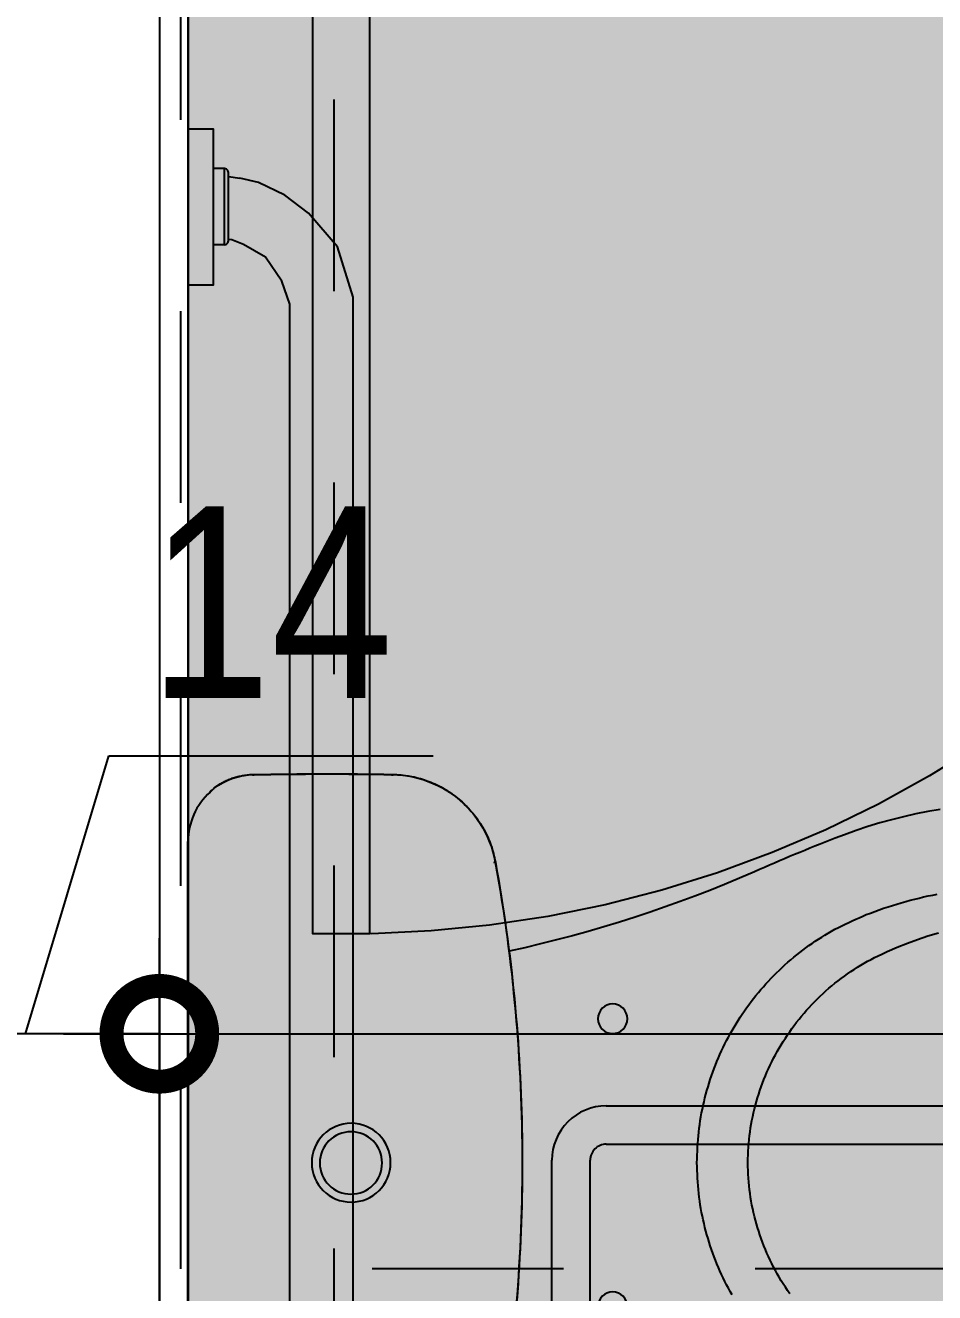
# Model space of a CAD drawing. Header units: metres. Extents: x -41 to 570, y -54 to 184.
# Drawn here: x -7.831 to -7.356, y 48.137 to 48.799 of the extents above; entities that cross this region are included whole.
import ezdxf
from ezdxf.xclip import XClip

# ---------------------------------------------------------------- set-up
doc = ezdxf.new("R2010")
doc.units = ezdxf.units.M
doc.header["$XCLIPFRAME"] = 0
for name, pattern in [('DASHEDX2', [1.5, 1, -0.5]), ('ESTILO_TQS_0004', [1.1199999999999999, 0.5, -0.2, 0.01, -0.2, 0.01, -0.2]), ('PUC$0$DASHEDX2', [1.5, 1, -0.5])]:
    doc.linetypes.add(name, pattern=pattern)
for name, color, linetype in [('1', 232, 'DASHEDX2'), ('205', 232, 'ESTILO_TQS_0004'), ('ARQ-DIM', 2, 'Continuous'), ('PUC$0$ARQ-ALV ACAB', 4, 'Continuous'), ('PUC$0$ARQ-ALV OSSO', 5, 'Continuous'), ('PUC$0$ARQ-CAX @ 1', 1, 'Continuous'), ('PUC$0$ARQ-HID', 7, 'Continuous'), ('PUC$0$ARQ-PRJ', 7, 'PUC$0$DASHEDX2')]:
    doc.layers.add(name, color=color, linetype=linetype)
doc.layers.add('PUC$0$ARQ-FORRO', color=9, linetype='Continuous', lineweight=5)
doc.styles.add('Adesa', font='ARIALN.TTF')
doc.dimstyles.new('ADESA 1-0050', dxfattribs={"dimtxt": 0.1, "dimasz": 0.1, "dimexe": 0.05, "dimexo": 0.05, "dimgap": 0.03, "dimtad": 1, "dimdec": 1, "dimlfac": 100, "dimzin": 12, "dimtxsty": 'Adesa', "dimblk": 'DOTSMALL', "dimcen": 1, "dimdle": 0.05, "dimclrd": 1, "dimclre": 1, "dimclrt": 256, "dimazin": 3, "dimtm": 1e-09, "dimtfac": 1, "dimtdec": 1, "dimtmove": 1, "dimatfit": 0, "dimldrblk": 'DOTSMALL', "dimfxl": 0.8, "dimtvp": 2, "dimtolj": 1, "dimtzin": 0, "dimarcsym": 0})

# ---------------------------------------------------------------- blocks, each defined once
blk = doc.blocks.new('PUC$0$ARQ-HID-CUBA Q')
for points in [[(0.1899999999999409, -0.1384000767960117), (0.1899999999999409, -0.5015999232039917)], [(0.2099999999999227, -0.1384000767960117), (0.2099999999999227, -0.5015999232039917)], [(0.1815999232038621, -0.5099999999999995), (-0.1815999232039758, -0.5099999999999995)], [(0.1815999232038621, -0.5300000000000026), (-0.1815999232039758, -0.5300000000000026)], [(0.1815999232038621, -0.5300000000000026), (-0.1815999232039758, -0.5300000000000026)]]:
    blk.add_lwpolyline(points)
for radius in [0.02840007679601129, 0.008400076796011291]:
    blk.add_arc((0.1815999232038621, -0.5015999232039917), radius, 270, 0)
blk = doc.blocks.new('*U3352')
blk.add_lwpolyline([(0, -0.1499999999630859), (-6.123233995756249e-18, -0.7699999999633984), (-0.03000000000020009, -0.7699999999633984), (-0.03000000000020009, -0.1499999999630859)], close=True)
at = {"layer": 'PUC$0$ARQ-PRJ'}
blk.add_arc((-0.01788461538474561, -0.1678846153482015), 0.6023809391554809, 178.2986453946517, 271.7013546053388, dxfattribs=at)
blk = doc.blocks.new('PUC$0$pl apto tipo 3 puc')
at = {"layer": 'PUC$0$ARQ-ALV ACAB', "elevation": 4.318356323902826e-06}
blk.add_lwpolyline([(-7.915182189331413, -2.303828292240179), (-7.915182038927774, -1.043805014100646), (-8.554031991046454, -1.043804469503569), (-8.554032106969741, -0.8938043824419802), (-8.479962491022752, -0.8938052667123563), (-8.479962491022752, -0.8481947880296262), (-8.329962496037124, -0.8481947880296262), (-8.329962450296362, -0.8938046226526933), (-7.715182112952269, -0.8938045847839206), (-7.715181946359032, -1.053804485514264), (-7.755182070523731, -1.053804526878015), (-7.755191721763295, -2.293829364224231)], dxfattribs=at)
at = {"layer": 'PUC$0$ARQ-ALV OSSO', "elevation": 4.318356323902826e-06}
blk.add_lwpolyline([(-8.334962445282011, -0.8988046229305701), (-7.72018210774623, -0.8988045850617971), (-7.720181951565071, -1.038804490510478), (-7.770182029655651, -1.038804531874183), (-7.770191845054576, -2.308828639176032)], dxfattribs=at)
at = {"layer": 'PUC$0$ARQ-CAX @ 1', "xscale": -1}
blk.add_blockref('*U3352', (-7.690181954632489, -0.903804485551412, 4.318356323902826e-06), dxfattribs=at)
at = {"layer": 'PUC$0$ARQ-HID', "lineweight": -2, "rotation": 180}
blk.add_blockref('PUC$0$ARQ-HID-CUBA Q', (-7.355188425142656, -2.29382892953191, 8.636712648208108e-06), dxfattribs=at)
blk = doc.blocks.new('PUC$0$ARQ-HID-BACIA CX')
blk.add_line((-7.45170828012e-05, -0.1749999984823489), (-7.45170828012e-05, 0.1750000015175601))
for points in [[(-0.0137202555917568, -0.1956802333458825), (-0.0142288507855994, -0.1960484668240099), (-0.0147397083576593, -0.1964133067347404), (-0.0152551535300134, -0.1967714066437054), (-0.0157773858370405, -0.1971194829602893), (-0.0163071594048177, -0.1974562002528444), (-0.0168437201072749, -0.1977822655145758), (-0.0173862509744964, -0.1980984328715465), (-0.0179339978803981, -0.198405299340294), (-0.0184868351373098, -0.1987027078111794), (-0.0190448255890701, -0.1989903283540286), (-0.0196079063918333, -0.1992678467496773), (-0.0201759518579294, -0.1995350901775339), (-0.0207487734558356, -0.1997920115047975), (-0.0213261198101833, -0.2000386264423071), (-0.0219077395456324, -0.2002748721463092), (-0.0224935698183302, -0.2005006700619845), (-0.0230832335652451, -0.2007159573454658), (-0.0236767307863701, -0.2009205925981234), (-0.024273810106358, -0.2011145601090618), (-0.0248742829936859, -0.2012977813234045), (-0.0254778980729853, -0.2014702562411514), (-0.0260845296565933, -0.2016319220184926), (-0.0266939892129798, -0.2017826529677507), (-0.0273060253667907, -0.201922339112258), (-0.0279204495865031, -0.2020508547642237), (-0.0285371361844398, -0.2021682784784673), (-0.0291557709414079, -0.2022748459194474), (-0.0297762910135617, -0.2023708084625184), (-0.0303983193378699, -0.2024562132405379), (-0.0310218559143252, -0.2025301647288131), (-0.0316465865237348, -0.2025915474490887), (-0.0322723226345687, -0.2026393401891084), (-0.0328989385591712, -0.2026750512009983), (-0.0335261200783208, -0.202702608224655), (-0.034153593748627, -0.2027259952173779, -0.008779933953385999), (-0.1067934940279755, -0.2027746307307723), (-0.107935425692439, -0.2027090968510663), (-0.1090769840386656, -0.2026390102589914), (-0.1102174740396293, -0.2025600783964307), (-0.1113562672569159, -0.2024678707727787), (-0.1124927980959782, -0.2023579883192781), (-0.1136265638061005, -0.2022259691232477), (-0.1147569359488827, -0.202067461248788), (-0.1158834746174548, -0.2018800294972323), (-0.1170056142172484, -0.2016646950808365), (-0.1181230405290776, -0.2014227305874385), (-0.1192351879583811, -0.201155487159582), (-0.1203416794421201, -0.2008642373849909), (-0.1214420122295792, -0.2005503009843039), (-0.1225357464138739, -0.2002149348342925), (-0.1236224420881413, -0.1998586102638171), (-0.1247015965016587, -0.1994811858741343), (-0.1257728325913803, -0.1990825045557756), (-0.1268356476066046, -0.1986624249099975), (-0.1278895387966017, -0.1982207898272179), (-0.1289340662545015, -0.1977574421979113), (-0.1299688529172585, -0.1972723034672015), (-0.1309933960341638, -0.1967655935885375), (-0.1320073185421791, -0.1962376267811407), (-0.1330101176905885, -0.1956887329751851), (-0.134001479260192, -0.1951192421007874), (-0.1349809005002669, -0.1945294840881217), (-0.1359480671916273, -0.1939197731563524), (-0.1369024765835434, -0.1932904235247577), (-0.13784378303491, -0.1926416865686349), (-0.1387715466388428, -0.1919738450852435), (-0.1396854217542227, -0.1912871504499947), (-0.1405849998960988, -0.1905818540382427), (-0.141469841157587, -0.1898582543581995), (-0.1423396313194871, -0.1891165870742668), (-0.1431939304749363, -0.1883571506946566), (-0.1440324872485661, -0.1875803379934666), (-0.1448549874211764, -0.1867864631897476), (-0.1456610539297287, -0.185975887635692), (-0.1464504353988758, -0.185148972683379), (-0.147222754765572, -0.184306063973878), (-0.1479777292325366, -0.1834475228592112), (-0.1487150131586574, -0.1825736949806185), (-0.1494341666370573, -0.181684941690122), (-0.1501348754485363, -0.1807816400507534), (-0.1508166996862172, -0.1798641357036388), (-0.1514792937089808, -0.1789328057118098), (-0.1521222490318692, -0.1779879957163928), (-0.1527453457014474, -0.1770300984913717), (-0.1533485522957889, -0.1760595853655502), (-0.1539319945025852, -0.1750769433786843), (-0.1544957351656677, -0.174082628148625), (-0.1550398685507943, -0.1730771267151283), (-0.15556448892373, -0.172060941828903), (-0.1560696591283062, -0.1710345133967905), (-0.1565547821480564, -0.1699982341928319), (-0.1570185696842614, -0.1689523084595237), (-0.1574596391724583, -0.167897003283116), (-0.1578766394700821, -0.1668325229061622), (-0.1582682194345963, -0.1657591029930074), (-0.1586329650796046, -0.1646769634971008), (-0.1589699965913454, -0.1635864186376636), (-0.1592817020357344, -0.1624883953612937), (-0.1595723233719397, -0.1613841348338667), (-0.1598460711372098, -0.1602748939321543), (-0.1601071558688076, -0.159161898111023), (-0.1603597881039747, -0.1580464042473011), (-0.160608209801893, -0.1569296692177033), (-0.1613837656263257, -0.1524892806215519), (-0.1621511517516154, -0.1480475251719042), (-0.1629020727909278, -0.1436030360152074), (-0.1636286104204814, -0.1391545248527848), (-0.1643276852921289, -0.1347015203558897), (-0.1650013084087405, -0.1302445331305932), (-0.1656516478827825, -0.1257840580722416), (-0.166280400497925, -0.1213205193766669), (-0.1668874405664837, -0.1168540191651743), (-0.1674721396500729, -0.1123845652932403), (-0.168033932154124, -0.1079121734718171), (-0.1685725981252091, -0.1034369144001346), (-0.1690882318290789, -0.0989589294769928), (-0.1695810217972564, -0.0944783679563841), (-0.1700510308735872, -0.089995371236995), (-0.1704982904799763, -0.0855100492955501), (-0.1709226749287609, -0.081022512108774), (-0.1713241527980074, -0.0765328696533345), (-0.1717027240877229, -0.0720412319060131), (-0.1720584202198268, -0.0675477166989538), (-0.1723912726162382, -0.0630524536476571), (-0.1727013126988766, -0.058555552728734), (-0.1729883833581454, -0.0540571317744991), (-0.1732523274844411, -0.0495573046893299), (-0.1734929879681673, -0.0450561932331368), (-0.173710584762766, -0.0405539113105249), (-0.1739056520408653, -0.0360505728258147), (-0.1740788496627843, -0.0315462995389737), (-0.1742302718942881, -0.0270412073183763), (-0.1743581276859416, -0.0225354120322834), (-0.1744602489252855, -0.0180290315129526), (-0.1745345617656042, -0.0135221835925847), (-0.1745841141331255, -0.0090149841394975), (-0.174617044305073, -0.0045075504948784), (-0.1746416162463547, -3.4113725e-09), (-0.174617044305073, 0.0045075475490819), (-0.1745841141331255, 0.0090149811936442), (-0.1745345617656042, 0.0135221806467882), (-0.1744602489252855, 0.0180290295490693), (-0.1743581276859416, 0.0225354100684001), (-0.1742302718942881, 0.0270412033906098), (-0.1740788496627843, 0.0315462975750904), (-0.1739056520408653, 0.0360505688980482), (-0.173710584762766, 0.0405539073827583), (-0.1734929879681673, 0.0450561893054271), (-0.1732523274844411, 0.0495573046893299), (-0.1729883833581454, 0.0540571278467326), (-0.1727013126988766, 0.0585555488010243), (-0.1723912726162382, 0.0630524536476571), (-0.1720584202198268, 0.0675477166989538), (-0.1717027240877229, 0.0720412240505368)], [(-0.0132767666157392, -0.1950941359868636), (-0.0132802858707564, -0.19510038894893), (-0.0132776464294935, -0.1950958484814862), (-0.0132682826973962, -0.1950858563110103), (-0.0132398144380588, -0.1950565396598165), (-0.0132217154122572, -0.1950384249230694), (-0.0131576775397093, -0.1949757696150129), (-0.0131080309064302, -0.1949282439613), (-0.0129941578690875, -0.1948212366134214), (-0.0128632541512133, -0.1947002622221987), (-0.0127916750179154, -0.1946347003865583), (-0.0126367649533137, -0.1944937102324218), (-0.0124667723672118, -0.1943398056692729), (-0.0115545802915804, -0.1935180968035013, 0.2124883216887772), (-7.45170828012e-05, -0.1677243854491337), (-7.45170828012e-05, 0.1677243884843449, 0.212488321686947)], [(-0.3928236440980726, -0.1844403612590497), (-0.3864459370368394, -0.1833541683355122), (-0.3800993690981258, -0.1821061682360039), (-0.3737873338492648, -0.1806970836645689), (-0.3675131620137648, -0.1791276687474408), (-0.3612801843151132, -0.1773987247434832), (-0.3550916686329799, -0.1755111628883981), (-0.3489509456908522, -0.1734659258397357), (-0.3428612519464806, -0.1712640505209322), (-0.3381154994946272, -0.1694249918304251, 0.0111494064537794), (-0.2958435784301727, -0.1519379896428461), (-0.2880405596654469, -0.1485650127690121), (-0.2802612150278207, -0.1453234018350997), (-0.272512789559272, -0.1422115948517728), (-0.2647880247963315, -0.1392225533091675), (-0.2570675962583238, -0.1363453109571822), (-0.2493140804387721, -0.1335638426167236), (-0.2414812242717303, -0.1308613375607308), (-0.2335057754326471, -0.1282185027304479), (-0.2253247329723322, -0.1256196193104699), (-0.2171457015148874, -0.1231331242421163), (-0.2090277228476012, -0.1207741000468729), (-0.2008030981845295, -0.1184934106977096), (-0.1924767293451523, -0.116295470974336), (-0.1842032435967979, -0.1142210586731664), (-0.1760184619280238, -0.1122754840986602), (-0.1677623839232396, -0.1104196112496822), (-0.1676498934503598, -0.1103950550193815)], [(-0.0136111461918418, -0.1954937280775368, 0.0188278894055383), (-0.013194461848336, -0.1950541187065084)]]:
    blk.add_lwpolyline(points, format="xyb")
at = {"ltscale": 0.0004660358492614}
blk.add_lwpolyline([(-0.0132818569667492, -0.1951004832146452), (-0.0133426161158994, -0.1951747890038007, -0.0176645856893424), (-0.0136406000427272, -0.195509997491996, -0.0396309805865751), (-0.0137651118231688, -0.1956207317927294, -0.158215992564214), (-0.0341549059861066, -0.2026515428190407, -0.0087780422914524), (-0.1067920613044819, -0.202700178794629), (-0.1095202216393289, -0.202586865583072), (-0.1122394745785726, -0.2023392137221833), (-0.1149432679332847, -0.2019578930145087), (-0.1176250031002937, -0.2014438932504561), (-0.1202780814764495, -0.2007985341506639), (-0.1228960929901106, -0.2000234653660016), (-0.1254725647258041, -0.1991206193444839), (-0.1280012751433972, -0.1980922427533471), (-0.1304761283904625, -0.1969408179242862), (-0.1328914056775972, -0.1956690628533977), (-0.1352414510592297, -0.1942800254668384), (-0.1375205143240379, -0.1927771778867679), (-0.1397230337922224, -0.1911643378764722), (-0.1418434477839696, -0.1894456059964398), (-0.143876571682533, -0.18762527133876), (-0.1458175665122425, -0.1857077486831429), (-0.1476619703604953, -0.1836975627860227), (-0.1494060754407585, -0.1815989870285364), (-0.1510458283253726, -0.1794170803397321), (-0.1525762957729384, -0.1771583470570306), (-0.1539935814653859, -0.1748281917506063), (-0.1552950773833857, -0.1724312805756369), (-0.156477735600717, -0.1699738350721134), (-0.1575387909884256, -0.1674622496008453), (-0.15847572979294, -0.164902305794925), (-0.1592864153237059, -0.1622993768027925), (-0.159969213640899, -0.1596578302711862), (-0.160534935459836, -0.1569164776967966, -0.0446233944362827), (-0.1745671777183588, 7.79359368e-08, -0.0446233944355422), (-0.160534939202698, 0.1569164538238681)], format="xyb", dxfattribs=at)
for points in [[(0, 0.1677243869667393), (0, -0.1677243869667393)], [(-0.2842252473198314, 0.0690684433513695), (-0.2832407357287465, 0.0673186744701013), (-0.2822815187831011, 0.0655549071235271), (-0.2813477535924846, 0.0637775065914923), (-0.280439628688427, 0.0619868381538424), (-0.2795574268682017, 0.0601832553071233), (-0.278701368085251, 0.0583671233311804), (-0.2778717037149221, 0.056538799650383), (-0.2770686537106641, 0.0546986416890434), (-0.2762925322916772, 0.0528470225824833), (-0.2755435594113891, 0.0509843036827249), (-0.2748219864451684, 0.0491108620527996), (-0.2741280333464502, 0.0472270786835623), (-0.2734616058494694, 0.0453334131205736), (-0.2728225782665561, 0.0434303327648138), (-0.2722107620661802, 0.0415183050174335), (-0.2716259372949139, 0.039597773712984), (-0.2710679154212414, 0.0376691787583639), (-0.2705365393355521, 0.0357329522049952), (-0.2700315890844109, 0.0337895064655243), (-0.2695529075582144, 0.0318392402056418), (-0.2691011231953766, 0.0298824362224934), (-0.2686773986069113, 0.0279193125057589), (-0.2682829906696114, 0.0259501263223854), (-0.2679191562602838, 0.0239751820722347), (-0.2675871836776267, 0.0219948234324932), (-0.2672882983765135, 0.0200094431772016), (-0.267023851499502, 0.0180194890686778), (-0.2667950685014588, 0.0160254658215706), (-0.2666012581001524, 0.0140280431155304), (-0.2664383982898428, 0.0120280408662268), (-0.2663020271579199, 0.0100261248256572), (-0.2661877142137001, 0.0080227437380529), (-0.2660910603884048, 0.0060182304793841), (-0.2660076037694239, 0.0040128614644175), (-0.2659330081318245, 0.0020067972394315), (-0.2658627801410773, 2.2350747e-08), (-0.2659330081318245, -0.0020067501065739), (-0.2660076037694239, -0.0040128143315599), (-0.2660910603884048, -0.0060181833465265), (-0.2661877142137001, -0.0080226966051953), (-0.2663020271579199, -0.0100260776927996), (-0.2664383982898428, -0.0120279937333692), (-0.2666012581001524, -0.0140279959826728), (-0.2667950685014588, -0.016025418688713), (-0.267023851499502, -0.0180194419358202), (-0.2672882983765135, -0.0200093960442871), (-0.2675871836776267, -0.0219947762995787), (-0.2679191562602838, -0.0239751349393203), (-0.2682829906696114, -0.0259500791895278), (-0.2686773986069113, -0.0279192653729012), (-0.2691011231953766, -0.0298823890896358), (-0.2695529075582144, -0.0318391930727273), (-0.2700315890844109, -0.0337894593326667), (-0.2705365393355521, -0.0357329050721376), (-0.2710679154212414, -0.0376691316255062), (-0.2716259372949139, -0.0395977265801264), (-0.2722107620661802, -0.0415182578845759), (-0.2728225782665561, -0.0434302856319562), (-0.2734616058494694, -0.04533336598771599), (-0.2741280333464502, -0.0472270315507046), (-0.2748219864451684, -0.049110814919942), (-0.2755435594113891, -0.0509842565498104), (-0.2762925322916772, -0.0528469754495689), (-0.2770686537106641, -0.0546985945561858), (-0.2778717037149221, -0.0565387525175254), (-0.278701368085251, -0.0583670761983228), (-0.2795574268682017, -0.0601832081742657), (-0.280439628688427, -0.06198679102092799), (-0.2813477535924846, -0.0637774594585778), (-0.2822815187831011, -0.0655548599906126), (-0.2832407357287465, -0.0673186273371869), (-0.2842252473198314, -0.0690683962185119), (-0.2852348021809945, -0.0708037895714995), (-0.2862692746245585, -0.0725244538996037), (-0.2873284132751621, -0.0742300121397364), (-0.2884120610232088, -0.0759200872289228), (-0.2895200293371758, -0.0775943256705034), (-0.290652098263628, -0.0792523425460274), (-0.2918080164272112, -0.0808937922143116), (-0.2929875638744761, -0.0825183683116677), (-0.2941904578081491, -0.0841257487633982), (-0.2954163840090373, -0.0857156193503386), (-0.2966650911017794, -0.0872876658532675), (-0.2979362962890946, -0.0888415897639732), (-0.2992297167737021, -0.0903770690077579), (-0.3005451326021742, -0.0918937972208767), (-0.3018821981333843, -0.0933914523286887), (-0.3032407248358169, -0.0948696808345915), (-0.3046204613341104, -0.0963281213865059), (-0.3060211562529105, -0.0977664204877726), (-0.3074425582168558, -0.0991842010754738), (-0.308884415850585, -0.1005811096529499), (-0.3103464777787508, -0.1019567613016932), (-0.3118285240479039, -0.1033107868140917), (-0.3133302090169323, -0.1046428562600283), (-0.3148511556227973, -0.1059528675183117), (-0.3163907982709375, -0.1072408048779323), (-0.3179486656325636, -0.1085066683388902), (-0.3195242863788721, -0.1097504657566617), (-0.3211171891810736, -0.1109722128421993), (-0.3227268398665188, -0.1121719410174649), (-0.3243528613721835, -0.1133496817043067), (-0.3259947509473449, -0.1145054270473622), (-0.3276525400139292, -0.1156385250417031), (-0.3293263856815258, -0.1167477659434155), (-0.3310165393254962, -0.1178319164421566), (-0.3327231894773561, -0.1188897039502024), (-0.3344464618247969, -0.1199198008914379), (-0.3361864506335621, -0.1209208875452248), (-0.3379432187475047, -0.121891604913543), (-0.3397167347446981, -0.1228305704318302), (-0.3415061816552267, -0.123738208296146), (-0.3433092342570276, -0.1246179906285363), (-0.3451237558595608, -0.1254737823252014), (-0.3469476411941841, -0.126309558258896), (-0.348779004945726, -0.1271293168690306), (-0.3506159303770673, -0.1279370644503217), (-0.352456720704545, -0.1287368308639145), (-0.3542997105664085, -0.1295327638033825), (-0.3565575640353558, -0.1303839521887369), (-0.3588187796497237, -0.1312257925530105), (-0.361086813820684, -0.1320489604413808), (-0.3633647773182957, -0.1328442806533587), (-0.3656535499563276, -0.1336081946565457), (-0.3679519691237303, -0.1343428391413965), (-0.3702587779437181, -0.1350506335957959), (-0.3725730023367859, -0.1357334790458537), (-0.374894485193316, -0.1363911398272251), (-0.3772231322475648, -0.1370228618137901), (-0.379558817811855, -0.1376279065904384), (-0.3819013533546496, -0.1382059599379488), (-0.3842503618129314, -0.1387571318331595), (-0.3866054661236475, -0.139281485119767), (-0.3889663834895316, -0.1397790512197332), (-0.3913327682694572, -0.1402497987112099)], [(-0.3142900544009777, 0.0684203741110707), (-0.3131372470074609, 0.0667444545967726), (-0.3120128450294359, 0.0650502553806121), (-0.3109171312641905, 0.0633382202972541), (-0.3098503570870719, 0.0616088010367264), (-0.3088128367172871, 0.05986246107241299), (-0.3078048215301976, 0.0580996599498747), (-0.3068265629011506, 0.0563208650701483), (-0.3058783122055146, 0.0545265438343279), (-0.3049603836624755, 0.05271716757116), (-0.304072965803563, 0.0508932154649813), (-0.3032163414260509, 0.0490551588444817), (-0.3023907619053006, 0.0472034847495309), (-0.301596447194747, 0.0453386762921184), (-0.3008336486697516, 0.0434612244397101), (-0.3001025862837494, 0.0415716123043524), (-0.2994035114121018, 0.0396703347812775), (-0.2987366125863247, 0.0377578946211941), (-0.2981021411817863, 0.0358347867193345), (-0.2975002857299884, 0.0339015177541171), (-0.2969312661843801, 0.0319585963679572), (-0.2963953339203229, 0.0300065370947493), (-0.295892646047406, 0.028045866251631), (-0.2954234225190717, 0.0260771101557964), (-0.2949878518668427, 0.024100806907569), (-0.2945861540441612, 0.0221174946073859), (-0.2942184861606094, 0.0201277251026397), (-0.2938850367477244, 0.018132052204777), (-0.2935860257589339, 0.0161310365985799), (-0.2933216103038418, 0.0141252438786239), (-0.2930919474920444, 0.0121152504407576), (-0.292897194433138, 0.0101016356266826), (-0.2927375082367334, 0.0080849871244197), (-0.2926130774343321, 0.0060658980226833), (-0.2925240277136254, 0.0040449685293709), (-0.2924705161842098, 0.0020228059711087), (-0.2924526371118503, 2.35664572e-08), (-0.2924705161842098, -0.0020227588382511), (-0.2925240277136254, -0.0040449213964564), (-0.2926130774343321, -0.0060658508898257), (-0.2927375082367334, -0.0080849399915053), (-0.292897194433138, -0.0101015884937681), (-0.2930919474920444, -0.0121152033079), (-0.2933216103038418, -0.0141251967457095), (-0.2935860257589339, -0.0161309894656654), (-0.2938850367477244, -0.0181320050718625), (-0.2942184861606094, -0.0201276779697821), (-0.2945861540441612, -0.0221174474744714), (-0.2949878518668427, -0.0241007597747114), (-0.2954234225190717, -0.0260770630228819), (-0.295892646047406, -0.0280458191187734), (-0.2963953339203229, -0.0300064899618917), (-0.2969312661843801, -0.0319585492350996), (-0.2975002857299884, -0.0339014706212595), (-0.2981021411817863, -0.03583473958642), (-0.2987366125863247, -0.0377578474883365), (-0.2994035114121018, -0.0396702876484199), (-0.3001025862837494, -0.0415715651714948), (-0.3008336486697516, -0.0434611773068525), (-0.301596447194747, -0.0453386291592608), (-0.3023907619053006, -0.0472034376166732), (-0.3032163414260509, -0.049055111711624), (-0.304072965803563, -0.0508931683320668), (-0.3049603836624755, -0.0527171204383024), (-0.3058783122055146, -0.0545264967014703), (-0.3068265629011506, -0.0563208179372907), (-0.3078048215301976, -0.058099612817017), (-0.3088128367172871, -0.0598624139395554), (-0.3098503570870719, -0.0616087539038688), (-0.3109171312641905, -0.0633381731643397), (-0.3120128450294359, -0.0650502082477544), (-0.3131372470074609, -0.0667444074638581), (-0.3142900544009777, -0.0684203269781563), (-0.3154709844127126, -0.0700775033173216), (-0.3166797228234728, -0.0717154965743987), (-0.3179160182578897, -0.0733338746980792), (-0.3191795250748584, -0.07493218207051201), (-0.3204699918990101, -0.0765100023512275), (-0.3217870730892258, -0.07806688777785101), (-0.3231304858482389, -0.0796024062990171), (-0.3244998845349158, -0.0811161258633035), (-0.3258949549300709, -0.0826076222748213), (-0.3273153828145041, -0.0840764634822051), (-0.3287607597032576, -0.0855222331449284), (-0.3302308342209628, -0.0869444992116826), (-0.3317251978826761, -0.0883428453419981), (-0.3332435050472782, -0.089716847339929), (-0.3347854100736498, -0.0910661124314913), (-0.3363505358987453, -0.0923902164207959), (-0.3379385054595332, -0.0936887508228495), (-0.3395489102710627, -0.0949613228636679), (-0.3411814046922004, -0.0962075240583147), (-0.3428355802380096, -0.09742696163274901), (-0.344510997001592, -0.09861925066852), (-0.3462073093418425, -0.0997839905360536), (-0.3479240773518839, -0.1009208120278515), (-0.349660861124832, -0.1020293380809392), (-0.3514172207538166, -0.1031091759212188), (-0.353192747753873, -0.1041599641966115), (-0.3549870022181309, -0.1051813494105716), (-0.3567994813958748, -0.1061729545000674), (-0.3586297768021396, -0.1071344338239157), (-0.3604773856862167, -0.108065441741104), (-0.3623418052973832, -0.1089656404658683), (-0.3651288667395534, -0.1102449525085092), (-0.3704025646487139, -0.1125269615783111), (-0.3757285800543357, -0.1146524344991064), (-0.3811025453095667, -0.1166199729956077), (-0.3865199985018037, -0.1184283123353964), (-0.3919765405622613, -0.1200763134739589)], [(-0.011462653498171, -0.193618484078371), (-0.011620894286267, -0.1937557193130885), (-0.0117012715571079, -0.1938259630148025), (-0.0118633458194211, -0.1939684142882072), (-0.0123402048742634, -0.1943893423258203), (-0.0126358222957208, -0.1946512754492176), (-0.0128367340509001, -0.1948311188072296), (-0.0128986980767394, -0.1948872383559603), (-0.0129565772530072, -0.1949402628456198), (-0.0130082348891563, -0.194988731156883), (-0.0130538595167025, -0.1950327375555787), (-0.0130964047961086, -0.1950744501541237)]]:
    blk.add_lwpolyline(points)
for points in [[(-0.2141080816842518, 0.0751632667241609, 1), (-0.2295525837029615, 0.0751632667241609, 1)], [(-0.0646509142019056, -1.5564012e-09, 1), (-0.1058362529184649, -1.5564012e-09, 1)], [(-0.0688760498822774, 0.0001387356313955, 1), (-0.1014261049743226, 0.0001387356313955, 1)], [(-0.2141080816842518, -0.0751632195913032, 1), (-0.2295525837029615, -0.0751632195913032, 1)]]:
    blk.add_lwpolyline(points, format="xyb", close=True)
at = {"ltscale": 0.0033922924509014}
blk.add_lwpolyline([(-0.1598449399481012, -0.1567920569199543), (-0.1605324201313465, -0.1569160006825712)], dxfattribs=at)
at = {"ltscale": 0.0017895507812504}
blk.add_lwpolyline([(-0.0004455628227191, -0.1677243869667393), (-7.70465473394e-05, -0.1677243869667393)], dxfattribs=at)
at = {"ltscale": 0.0031101841784222}
blk.add_lwpolyline([(-0.1067811728906065, -0.2020573591015875), (-0.1067919820310195, -0.2026977378270942)], dxfattribs=at)
at = {"ltscale": 0.0027545898441712}
blk.add_lwpolyline([(-0.0341653047708306, -0.2020819467538502), (-0.0341549983811405, -0.2026490966952394)], dxfattribs=at)
blk = doc.blocks.new('PUC$0$VASO SANIT ACESSIVEL')
at = {"color": 1}
blk.add_lwpolyline([(-1.040053833193015, -8.881784197001252e-16), (-0.9588231103707354, 1.945149818993741e-09), (-0.9588231103707354, -0.01319999556928231), (-1.040053833193015, -0.01319999751443302)], close=True, dxfattribs=at)
for points in [[(-0.9550538331933058, -8.881784197001252e-16), (-0.8738230798533877, -8.881784197001252e-16)], [(-1.019481050446188, -0.01907059560529945), (-1.019481050446188, -0.0131999816015016)], [(-0.9796779740793138, -0.01907059560529945), (-0.9796779740793138, -0.0131999816015016)], [(-0.9796779740793138, -0.01907059560529945), (-1.019481050446188, -0.01907059560529945)], [(-1.019203815841024, -0.02009557088298664), (-1.019481050446188, -0.01907059560529945)], [(-0.9796779740793138, -0.01907059560529945), (-0.9799552050948073, -0.02009556729332029)], [(-1.018475210048055, -0.02082411211973589), (-1.019203815841024, -0.02009557088298664)], [(-1.017450286777239, -0.02110135927432655), (-1.018475210048055, -0.02082411211973589)], [(-0.9817087893935241, -0.02110137541341839), (-1.017450286777239, -0.02110135927432655)], [(-1.015350094466481, -0.02110136022267461), (-1.014457477773904, -0.02710230859578644)], [(-0.9822430323590385, -0.02279048962911556), (-0.9825040350024166, -0.02110137505442289)], [(-0.9798792092977919, -0.02902240322378979), (-0.9822430323590385, -0.02279048962911556)], [(-0.9806837370098904, -0.02082411211973589), (-0.9817087893935241, -0.02110137541341839)], [(-0.9799552050948073, -0.02009556729332029), (-0.9806837370098904, -0.02082411211973589)], [(-1.01214863094479, -0.03675629253761148), (-1.014457477773904, -0.02710230859578644)], [(-0.9607067840368115, -0.04888287062378449), (-0.9732806327817531, -0.04049800750188304), (-0.9798792092977919, -0.02902240322378979)], [(-1.005638556722479, -0.05056175670906704), (-1.01214863094479, -0.03675629253761148)], [(-0.9962167563384723, -0.06294327448486037), (-1.005638556722479, -0.05056175670906704)], [(-0.2579358405217462, -0.05319998967112038), (-0.9487171013847506, -0.05319998967112127), (-0.9607067840368115, -0.04888287062378449)], [(-0.2579358405217462, -0.08619998967115006), (-0.9522485269455458, -0.08619998967115006), (-0.9785926475832056, -0.07810658558606587), (-0.9962167563384723, -0.06294327448486037)]]:
    blk.add_lwpolyline(points, dxfattribs=at)
at = {"layer": 'PUC$0$ARQ-HID'}
blk.add_lwpolyline([(0, -8.881784197001252e-16), (-1.072480203210435, -8.881784197001252e-16)], dxfattribs=at)
at = {"layer": 'PUC$0$ARQ-HID', "xscale": -1, "rotation": 270}
blk.add_blockref('PUC$0$ARQ-HID-BACIA CX', (-0.5003387253028966, 7.451908615729863e-05), dxfattribs=at)
blk = doc.blocks.new('PUC$0$pl forro pcd 3')
at = {"layer": 'PUC$0$ARQ-FORRO'}
h = blk.add_hatch(color=256, dxfattribs=at)
h.dxf.hatch_style = 1
h.paths.add_polyline_path([(-1.991149789192534, 1.468286743637329), (-1.244751821616319e-07, 1.468286743637329), (-1.244751821616319e-07, -0.04000005268848383), (-1.991149789192534, -0.04000005268848383)])
at = {"layer": 'PUC$0$ARQ-FORRO', "elevation": 1.295506897170848e-05}
blk.add_lwpolyline([(-1.991149789192534, 1.468286743637329), (-1.244751821616319e-07, 1.468286743637329), (-1.244751821616319e-07, -0.04000005268848383), (-1.991149789192534, -0.04000005268848383)], close=True, dxfattribs=at)
blk = doc.blocks.new('PUC')
at = {"layer": 'PUC$0$ARQ-ALV ACAB', "elevation": -4.318356323902826e-06}
blk.add_lwpolyline([(7.746143058313705, -47.7049922827298), (7.746138364729535, -49.21327333192627)], dxfattribs=at)
at = {"layer": 'PUC$0$ARQ-ALV OSSO', "elevation": -4.318356323902826e-06}
blk.add_lwpolyline([(7.761138322099467, -49.22827333192627), (7.76114853673548, -47.69234534385694)], dxfattribs=at)
at = {"layer": 'PUC$0$ARQ-ALV ACAB', "rotation": 180}
blk.add_blockref('PUC$0$pl apto tipo 3 puc', (-0.009043289903318374, -49.99880853777615, -8.636712647805652e-06), dxfattribs=at)
at = {"layer": 'PUC$0$ARQ-FORRO'}
blk.add_blockref('PUC$0$pl forro pcd 3', (7.746138364729535, -49.17327333192627, -4.318356323902826e-06), dxfattribs=at)
at = {"layer": 'PUC$0$ARQ-HID', "xscale": -1, "rotation": 270}
blk.add_blockref('PUC$0$VASO SANIT ACESSIVEL', (7.746143058313705, -47.7049922827298, -4.318356323902826e-06), dxfattribs=at)
blk = doc.blocks.new('_DotSmall')
at = {"color": 0, "linetype": 'ByBlock', "const_width": 0.5}
blk.add_lwpolyline([(-0.0625, 0, 1), (0.0625, 0, 1)], format="xyb", close=True, dxfattribs=at)
blk = doc.blocks.new('*D400')
at = {"layer": 'ARQ-DIM', "color": 1, "lineweight": -2, "transparency": 16777216}
for p, q in [((-7.761146082043568, 48.01996469706363), (-7.761146082043568, 48.32264861234039)), ((-5.689988700012032, 48.1599717406336), (-5.689988700012032, 48.32264861234039)), ((-7.811146082043568, 48.2726486123404), (-5.639988700012032, 48.2726486123404))]:
    blk.add_line(p, q, dxfattribs=at)
at = {"layer": 'Defpoints', "color": 0, "transparency": 16777216}
for p in [(-5.689988700012032, 48.2726486123404), (-5.689988700012032, 48.1099717406336), (-7.761146082043568, 47.96996469706363)]:
    blk.add_point(p, dxfattribs=at)
at = {"layer": 'ARQ-DIM', "color": 1, "lineweight": -2, "transparency": 16777216, "xscale": 0.1, "yscale": 0.1, "zscale": 0.1, "rotation": 180}
blk.add_blockref('_DotSmall', (-7.761146082043568, 48.2726486123404), dxfattribs=at)
at = {"layer": 'ARQ-DIM', "color": 1, "lineweight": -2, "transparency": 16777216, "xscale": 0.1, "yscale": 0.1, "zscale": 0.1}
blk.add_blockref('_DotSmall', (-5.689988700012032, 48.2726486123404), dxfattribs=at)
at = {"layer": 'ARQ-DIM', "transparency": 16777216, "insert": (-6.7255673910278, 48.35370591111257), "char_height": 0.1, "attachment_point": 5, "style": 'Adesa'}
blk.add_mtext('\\A1;207', dxfattribs=at)
blk = doc.blocks.new('*D401')
at = {"layer": 'ARQ-DIM', "color": 1, "lineweight": -2, "transparency": 16777216}
for p, q in [((-7.831138966765838, 48.27264851927098), (-7.787577575224228, 48.41785315774301)), ((-7.787577575224228, 48.41785315774301), (-7.618095992686711, 48.41785315774301)), ((-7.901138837801309, 48.22130700711487), (-7.901138837801309, 48.32264851927098)), ((-7.761139095730368, 48.22130672798719), (-7.761139095730368, 48.32264851927098)), ((-7.901138837801309, 48.27264851927098), (-8.001138837801308, 48.27264851927098)), ((-7.761139095730368, 48.27264851927098), (-7.901138837801309, 48.27264851927098)), ((-7.761139095730368, 48.27264851927098), (-7.901138837801309, 48.27264851927098)), ((-7.761139095730368, 48.27264851927098), (-7.661139095730368, 48.27264851927098))]:
    blk.add_line(p, q, dxfattribs=at)
at = {"layer": 'Defpoints', "color": 0, "transparency": 16777216}
for p in [(-7.901138837801309, 48.27264851927098), (-7.901138837801309, 48.17130700711487, -4.318356323902826e-06), (-7.761139095730368, 48.17130672798719)]:
    blk.add_point(p, dxfattribs=at)
at = {"layer": 'ARQ-DIM', "color": 1, "lineweight": -2, "transparency": 16777216, "xscale": 0.1, "yscale": 0.1, "zscale": 0.1}
blk.add_blockref('_DotSmall', (-7.901138837801309, 48.27264851927098), dxfattribs=at)
at = {"layer": 'ARQ-DIM', "color": 1, "lineweight": -2, "transparency": 16777216, "xscale": 0.1, "yscale": 0.1, "zscale": 0.1, "rotation": 180}
blk.add_blockref('_DotSmall', (-7.761139095730368, 48.27264851927098), dxfattribs=at)
at = {"layer": 'ARQ-DIM', "transparency": 16777216, "insert": (-7.702836783955469, 48.49805779621504), "char_height": 0.1, "attachment_point": 5, "style": 'Adesa'}
blk.add_mtext('\\A1;14', dxfattribs=at)
blk = doc.blocks.new('est-lo-08-6sa-r00')
at = {"layer": '1'}
for p, q in [((-643.9475489999992, -469.2311419999998), (-803.7920579999995, -86.24619799999991)), ((-440.9267209999995, -384.497351), (-643.9475489999992, -469.2311419999998))]:
    blk.add_line(p, q, dxfattribs=at)
at = {"layer": '205'}
blk.add_line((-875.7727314372102, 106.9885820858991), (-273.4988939999998, -1336.046427), dxfattribs=at)

msp = doc.modelspace()

# ---------------------------------------------------------------- block references
at = {"linetype": 'Continuous'}
ref = msp.add_blockref('est-lo-08-6sa-r00', (0, 50), dxfattribs=dict(at, xscale=0.01, yscale=0.01, zscale=0.01, rotation=337.346050855639))
XClip(ref).set_block_clipping_path([(-3617.8293247106803, -1968.6238684087875), (2309.2219967836536, 505.1199023612098), (1831.3677091607203, 1650.0512895176275), (-4095.6836123336134, -823.6924812523694)])
at = {"rotation": 180}
msp.add_blockref('PUC', (0, 0), dxfattribs=at)

# ---------------------------------------------------------------- dimensions: what is measured, and where the dimension line sits
at = {"layer": 'ARQ-DIM'}
dim = msp.add_linear_dim(base=(-7.901138837801309, 48.27264851927098), p1=(-7.761139095730368, 48.17130672798719), p2=(-7.901138837801309, 48.17130700711487, -4.318356323902826e-06), dimstyle='ADESA 1-0050', dxfattribs=at)
dim.commit()
dim.dimension.update_dxf_attribs({"geometry": '*D401', "text_midpoint": (-7.757577575224228, 48.49805779621504)})
dim = msp.add_linear_dim(base=(-5.689988700012032, 48.2726486123404, -4.318356323902826e-06), p1=(-7.761146082043568, 47.96996469706363, -4.318356323902826e-06), p2=(-5.689988700012032, 48.1099717406336, -4.31835632390037e-06), dimstyle='ADESA 1-0050', override={"dimdec": 0}, dxfattribs=at)
dim.commit()
dim.dimension.update_dxf_attribs({"geometry": '*D400', "text_midpoint": (-6.7255673910278, 48.35370591111257, -4.318356323902826e-06)})

doc.saveas('drawing.dxf')
